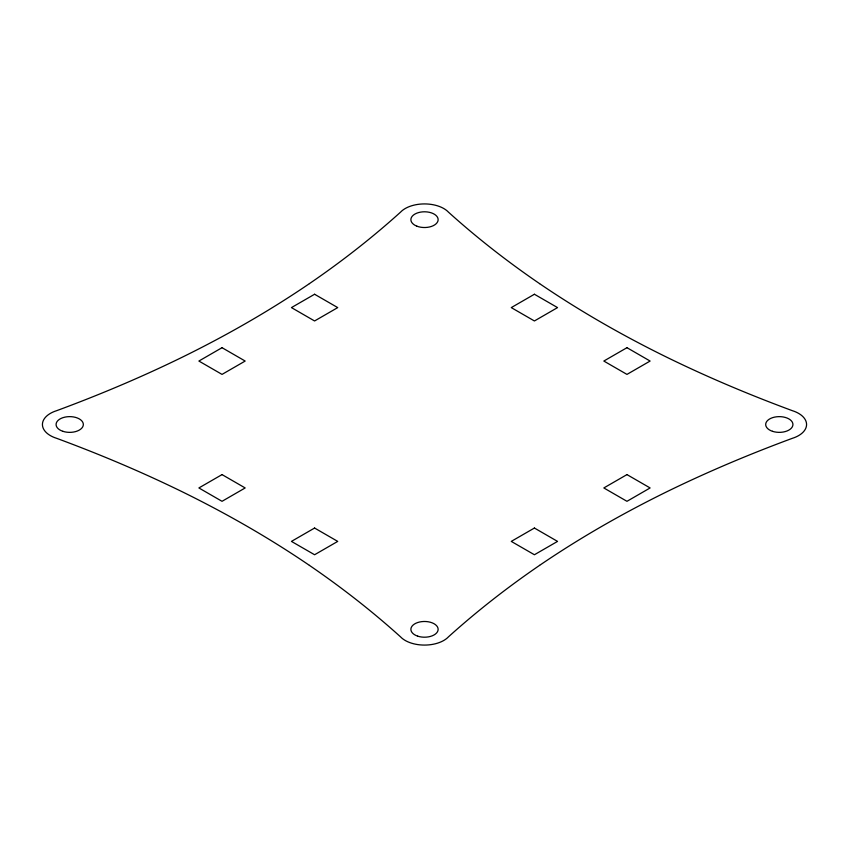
<?xml version="1.0" encoding="UTF-8"?>
<svg xmlns="http://www.w3.org/2000/svg" width="849" height="849" viewBox="0 0 849 849"><rect width="100%" height="100%" fill="white"/><g stroke="black" fill="none" stroke-linecap="round" stroke-linejoin="round"><path stroke-width="1.27" d="M309.418 283.63C341.298 261.821 371.83 238.049 400.516 212.176A27.274 15.749 0 0 1 424.5 203.919A27.274 15.749 0 0 1 448.484 212.176C477.17 238.049 507.702 261.821 539.582 283.63M539.582 565.37C507.702 587.179 477.17 610.951 448.484 636.824A27.274 15.749 0 0 1 424.5 645.081A27.274 15.749 0 0 1 400.516 636.824C371.83 610.951 341.298 587.179 309.418 565.37M309.418 565.37A1101.535 635.965 0 0 0 180.508 490.934C140.181 471.301 98.802 453.897 56.734 438.349A27.274 15.749 0 0 1 42.429 424.5A27.274 15.749 0 0 1 56.734 410.651C98.792 395.103 140.181 377.699 180.508 358.055A1101.535 635.965 0 0 0 309.418 283.63M539.582 565.37A1101.535 635.965 0 0 1 668.492 490.934C708.819 471.301 750.198 453.897 792.266 438.349A27.274 15.749 0 0 0 806.571 424.5A27.274 15.749 0 0 0 792.266 410.651C750.208 395.103 708.819 377.699 668.492 358.055A1101.535 635.965 0 0 1 539.582 283.63M222.035 347.687L198.889 361.048L222.035 374.398L245.17 361.048L222.035 347.687M314.586 294.253L291.451 307.603L314.586 320.964L337.732 307.603L314.586 294.253M222.035 474.602L198.889 487.952L222.035 501.313L245.17 487.952L222.035 474.602M534.414 294.253L511.268 307.603L534.414 320.964L557.549 307.603L534.414 294.253M314.586 528.036L291.451 541.397L314.586 554.747L337.732 541.397L314.586 528.036M626.965 347.687L603.83 361.048L626.965 374.398L650.111 361.048L626.965 347.687M534.414 528.036L511.268 541.397L534.414 554.747L557.549 541.397L534.414 528.036M626.965 474.602L603.83 487.952L626.965 501.313L650.111 487.952L626.965 474.602M772.484 431.313A13.637 7.874 0 0 0 792.934 424.5A13.637 7.874 0 0 0 772.484 417.687A13.637 7.874 0 0 0 772.484 431.313M417.687 636.156A13.637 7.874 0 0 0 438.137 629.342A13.637 7.874 0 0 0 417.687 622.529A13.637 7.874 0 0 0 417.687 636.156M62.879 431.313A13.637 7.874 0 0 0 83.34 424.5A13.637 7.874 0 0 0 62.879 417.687A13.637 7.874 0 0 0 62.879 431.313M416.859 226.174A13.637 7.874 0 0 0 438.105 220.22A13.637 7.874 0 0 0 418.546 212.579A13.637 7.874 0 0 0 416.859 226.174"/></g></svg>
